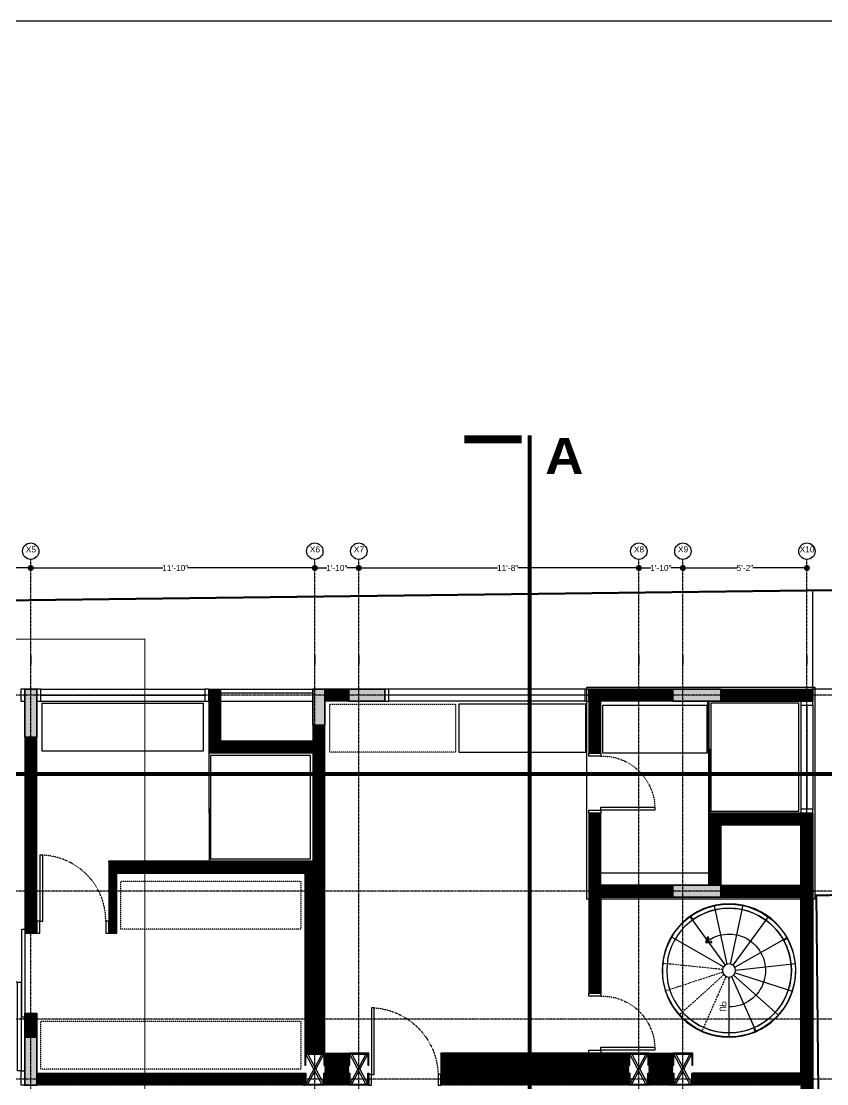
# Model space of a CAD drawing. Header units: inches. Extents: x -8790 to -5834, y -1746 to 1584.
# Drawn here: x -6757 to -6355, y 1053 to 1584 of the extents above; entities that cross this region are included whole.
import ezdxf

# ---------------------------------------------------------------- set-up
doc = ezdxf.new("R2010")
doc.units = ezdxf.units.IN
doc.header["$MEASUREMENT"] = 0
doc.header["$PDMODE"] = 34
for name, pattern in [('CENTERX2', [4, 2.5, -0.5, 0.5, -0.5]), ('DASHED2', [0.375, 0.25, -0.125]), ('Z-1000$0$ACAD_ISO04W100', [30, 24, -3, 0, -3]), ('Z-1002$0$CENTERX2', [4, 2.5, -0.5, 0.5, -0.5])]:
    doc.linetypes.add(name, pattern=pattern)
for name, color, linetype in [('A-TXT-MISC', 11, 'Continuous'), ('P-HATCH', 251, 'Continuous'), ('P-RCC5-SLAB', 12, 'Continuous'), ('P-XREF', 7, 'Continuous'), ('Z-1000$0$P-STAIRS', 13, 'Continuous'), ('Z-1000$0$Z-OPTIMISED BOUNDARY', 1, 'Z-1000$0$ACAD_ISO04W100'), ('Z-1002$0$A-MISC', 9, 'Continuous'), ('Z-1002$0$B-RCC-COLUMN', 12, 'Continuous'), ('Z-1002$0$Z-CLINE', 34, 'Z-1002$0$CENTERX2'), ('Z-1002$0$Z-CLINE-DIM', 47, 'Continuous'), ('Z-1002$0$Z-CLINE-DIM @ 48', 47, 'Continuous'), ('Z-1002$0$Z-CLINE-TXT', 3, 'Continuous')]:
    doc.layers.add(name, color=color, linetype=linetype)
doc.layers.add('Z-1002$0$B-MASONRYFILL', color=7, linetype='Continuous', true_color=0x969696)
doc.styles.add('ARIAL NARROW', font='ARIALN.TTF')
doc.styles.get("Standard").update_dxf_attribs({"font": 'GOTHIC.TTF'})
doc.styles.add('Z-1002$0$Annotative', font='arial.ttf')
doc.styles.add('Z-1002$0$Standard', font='arial.ttf')
doc.dimstyles.new('Z-1002$0$P-DW', dxfattribs={"dimtxt": 0.0625, "dimasz": 0.0625, "dimexe": 1, "dimexo": 1, "dimgap": 0, "dimtad": 0, "dimdec": 3, "dimzin": 0, "dimdsep": 46, "dimlunit": 4, "dimtxsty": 'Z-1002$0$Annotative', "dimblk": 'Z-1002$0$_Dot', "dimcen": 0, "dimdle": 2, "dimclrt": 256, "dimadec": 0, "dimazin": 0, "dimtfac": 0.75, "dimtdec": 3, "dimtmove": 0, "dimatfit": 3, "dimldrblk": 'Z-1002$0$_Dot', "dimfxl": 1, "dimtolj": 1, "dimtzin": 0, "dimarcsym": 0})
pattern_1 = [(45, (-7668.31616, 304.50527), (-0.26516504, 0.26516504), []), (45, (-7668.1394, 304.50527), (-0.26516504, 0.26516504), [])]
pattern_2 = [(45, (-2e-13, 408.086628), (0.0168379802, 0.0617392608), [0.079375, -0.015875, 0, -0.015875])]
pattern_3 = [(45, (22, 408.086628), (0.0168379802, 0.0617392608), [0.079375, -0.015875, 0, -0.015875])]
pattern_4 = [(45, (162, 408.086628), (0.0168379802, 0.0617392608), [0.079375, -0.015875, 0, -0.015875])]
pattern_5 = [(45, (184, 408.086628), (0.0168379802, 0.0617392608), [0.079375, -0.015875, 0, -0.015875])]

# ---------------------------------------------------------------- blocks, each defined once
blk = doc.blocks.new('Z-1002$0$_Dot')
at = {"color": 0, "linetype": 'ByBlock', "lineweight": -2}
blk.add_line((-0.5, 0), (-1, 0), dxfattribs=at)
at = {"color": 0, "linetype": 'ByBlock', "const_width": 0.5}
blk.add_lwpolyline([(-0.25, 0, 1), (0.25, 0, 1)], format="xyb", close=True, dxfattribs=at)
blk = doc.blocks.new('*D32')
at = {"layer": 'Defpoints', "color": 0, "transparency": 16777216}
for p in [(1297.43, 1169.91), (1319.43, 1169.91), (1319.43, 1165.61)]:
    blk.add_point(p, dxfattribs=at)
at = {"layer": 'Z-1002$0$Z-CLINE-DIM', "color": 0, "lineweight": -2, "transparency": 16777216}
for p, q in [((1300.43, 1165.61), (1303.42, 1165.61)), ((1316.43, 1165.61), (1313.44, 1165.61)), ((1297.43, 1121.91), (1297.43, 1117.61)), ((1319.43, 1121.91), (1319.43, 1117.61))]:
    blk.add_line(p, q, dxfattribs=at)
at = {"layer": 'Z-1002$0$Z-CLINE-DIM', "color": 0, "lineweight": -2, "transparency": 16777216, "xscale": 3, "yscale": 3, "zscale": 3, "rotation": 180}
blk.add_blockref('Z-1002$0$_Dot', (1297.43, 1165.61), dxfattribs=at)
at = {"layer": 'Z-1002$0$Z-CLINE-DIM', "color": 0, "lineweight": -2, "transparency": 16777216, "xscale": 3, "yscale": 3, "zscale": 3}
blk.add_blockref('Z-1002$0$_Dot', (1319.43, 1165.61), dxfattribs=at)
at = {"layer": 'Z-1002$0$Z-CLINE-DIM', "transparency": 16777216, "insert": (1308.43, 1165.61), "char_height": 3, "attachment_point": 5, "style": 'Z-1002$0$Annotative'}
blk.add_mtext('\\A1;1\'-10"', dxfattribs=at)
blk = doc.blocks.new('*D33')
at = {"layer": 'Defpoints', "color": 0, "transparency": 16777216}
for p in [(1155.43, 1169.91), (1297.43, 1169.91), (1297.43, 1165.61)]:
    blk.add_point(p, dxfattribs=at)
at = {"layer": 'Z-1002$0$Z-CLINE-DIM', "color": 0, "lineweight": -2, "transparency": 16777216}
for p, q in [((1158.43, 1165.61), (1221.48, 1165.61)), ((1294.43, 1165.61), (1233.83, 1165.61)), ((1155.43, 1121.91), (1155.43, 1117.61)), ((1297.43, 1121.91), (1297.43, 1117.61))]:
    blk.add_line(p, q, dxfattribs=at)
at = {"layer": 'Z-1002$0$Z-CLINE-DIM', "color": 0, "lineweight": -2, "transparency": 16777216, "xscale": 3, "yscale": 3, "zscale": 3, "rotation": 180}
blk.add_blockref('Z-1002$0$_Dot', (1155.43, 1165.61), dxfattribs=at)
at = {"layer": 'Z-1002$0$Z-CLINE-DIM', "color": 0, "lineweight": -2, "transparency": 16777216, "xscale": 3, "yscale": 3, "zscale": 3}
blk.add_blockref('Z-1002$0$_Dot', (1297.43, 1165.61), dxfattribs=at)
at = {"layer": 'Z-1002$0$Z-CLINE-DIM', "transparency": 16777216, "insert": (1227.65, 1165.61), "char_height": 3, "attachment_point": 5, "style": 'Z-1002$0$Annotative'}
blk.add_mtext('\\A1;11\'-10"', dxfattribs=at)
blk = doc.blocks.new('*D34')
at = {"layer": 'Defpoints', "color": 0, "transparency": 16777216}
for p in [(1101.43, 1169.91), (1155.43, 1169.91), (1155.43, 1165.61)]:
    blk.add_point(p, dxfattribs=at)
at = {"layer": 'Z-1002$0$Z-CLINE-DIM', "color": 0, "lineweight": -2, "transparency": 16777216}
for p, q in [((1104.43, 1165.61), (1124.38, 1165.61)), ((1152.43, 1165.61), (1132.47, 1165.61)), ((1101.43, 1121.91), (1101.43, 1117.61)), ((1155.43, 1121.91), (1155.43, 1117.61))]:
    blk.add_line(p, q, dxfattribs=at)
at = {"layer": 'Z-1002$0$Z-CLINE-DIM', "color": 0, "lineweight": -2, "transparency": 16777216, "xscale": 3, "yscale": 3, "zscale": 3, "rotation": 180}
blk.add_blockref('Z-1002$0$_Dot', (1101.43, 1165.61), dxfattribs=at)
at = {"layer": 'Z-1002$0$Z-CLINE-DIM', "color": 0, "lineweight": -2, "transparency": 16777216, "xscale": 3, "yscale": 3, "zscale": 3}
blk.add_blockref('Z-1002$0$_Dot', (1155.43, 1165.61), dxfattribs=at)
at = {"layer": 'Z-1002$0$Z-CLINE-DIM', "transparency": 16777216, "insert": (1128.43, 1165.61), "char_height": 3, "attachment_point": 5, "style": 'Z-1002$0$Annotative'}
blk.add_mtext('\\A1;4\'-6"', dxfattribs=at)
blk = doc.blocks.new('*D20')
at = {"layer": 'Defpoints', "color": 0, "transparency": 16777216}
for p in [(1459.43, 1169.91), (1481.43, 1169.91), (1481.43, 1165.61)]:
    blk.add_point(p, dxfattribs=at)
at = {"layer": 'Z-1002$0$Z-CLINE-DIM', "color": 0, "lineweight": -2, "transparency": 16777216}
for p, q in [((1462.43, 1165.61), (1465.42, 1165.61)), ((1478.43, 1165.61), (1475.44, 1165.61)), ((1459.43, 1121.91), (1459.43, 1117.61)), ((1481.43, 1121.91), (1481.43, 1117.61))]:
    blk.add_line(p, q, dxfattribs=at)
at = {"layer": 'Z-1002$0$Z-CLINE-DIM', "color": 0, "lineweight": -2, "transparency": 16777216, "xscale": 3, "yscale": 3, "zscale": 3, "rotation": 180}
blk.add_blockref('Z-1002$0$_Dot', (1459.43, 1165.61), dxfattribs=at)
at = {"layer": 'Z-1002$0$Z-CLINE-DIM', "color": 0, "lineweight": -2, "transparency": 16777216, "xscale": 3, "yscale": 3, "zscale": 3}
blk.add_blockref('Z-1002$0$_Dot', (1481.43, 1165.61), dxfattribs=at)
at = {"layer": 'Z-1002$0$Z-CLINE-DIM', "transparency": 16777216, "insert": (1470.43, 1165.61), "char_height": 3, "attachment_point": 5, "style": 'Z-1002$0$Annotative'}
blk.add_mtext('\\A1;1\'-10"', dxfattribs=at)
blk = doc.blocks.new('*D21')
at = {"layer": 'Defpoints', "color": 0, "transparency": 16777216}
for p in [(1481.43, 1169.91), (1543.43, 1169.91), (1543.43, 1165.61)]:
    blk.add_point(p, dxfattribs=at)
at = {"layer": 'Z-1002$0$Z-CLINE-DIM', "color": 0, "lineweight": -2, "transparency": 16777216}
for p, q in [((1484.43, 1165.61), (1508.44, 1165.61)), ((1540.43, 1165.61), (1516.41, 1165.61)), ((1481.43, 1121.91), (1481.43, 1117.61)), ((1543.43, 1121.91), (1543.43, 1117.61))]:
    blk.add_line(p, q, dxfattribs=at)
at = {"layer": 'Z-1002$0$Z-CLINE-DIM', "color": 0, "lineweight": -2, "transparency": 16777216, "xscale": 3, "yscale": 3, "zscale": 3, "rotation": 180}
blk.add_blockref('Z-1002$0$_Dot', (1481.43, 1165.61), dxfattribs=at)
at = {"layer": 'Z-1002$0$Z-CLINE-DIM', "color": 0, "lineweight": -2, "transparency": 16777216, "xscale": 3, "yscale": 3, "zscale": 3}
blk.add_blockref('Z-1002$0$_Dot', (1543.43, 1165.61), dxfattribs=at)
at = {"layer": 'Z-1002$0$Z-CLINE-DIM', "transparency": 16777216, "insert": (1512.43, 1165.61), "char_height": 3, "attachment_point": 5, "style": 'Z-1002$0$Annotative'}
blk.add_mtext('\\A1;5\'-2"', dxfattribs=at)
blk = doc.blocks.new('*D27')
at = {"layer": 'Defpoints', "color": 0, "transparency": 16777216}
for p in [(1319.43, 1169.91), (1459.43, 1169.91), (1459.43, 1165.61)]:
    blk.add_point(p, dxfattribs=at)
at = {"layer": 'Z-1002$0$Z-CLINE-DIM', "color": 0, "lineweight": -2, "transparency": 16777216}
for p, q in [((1322.43, 1165.61), (1388.82, 1165.61)), ((1456.43, 1165.61), (1398.85, 1165.61)), ((1319.43, 1121.91), (1319.43, 1117.61)), ((1459.43, 1121.91), (1459.43, 1117.61))]:
    blk.add_line(p, q, dxfattribs=at)
at = {"layer": 'Z-1002$0$Z-CLINE-DIM', "color": 0, "lineweight": -2, "transparency": 16777216, "xscale": 3, "yscale": 3, "zscale": 3, "rotation": 180}
blk.add_blockref('Z-1002$0$_Dot', (1319.43, 1165.61), dxfattribs=at)
at = {"layer": 'Z-1002$0$Z-CLINE-DIM', "color": 0, "lineweight": -2, "transparency": 16777216, "xscale": 3, "yscale": 3, "zscale": 3}
blk.add_blockref('Z-1002$0$_Dot', (1459.43, 1165.61), dxfattribs=at)
at = {"layer": 'Z-1002$0$Z-CLINE-DIM', "transparency": 16777216, "insert": (1393.84, 1165.61), "char_height": 3, "attachment_point": 5, "style": 'Z-1002$0$Annotative'}
blk.add_mtext('\\A1;11\'-8"', dxfattribs=at)
blk = doc.blocks.new('Z-1002$0$columns')
at = {"layer": 'Z-1002$0$A-MISC', "true_color": 0x794715}
h = blk.add_hatch(dxfattribs=at)
h.set_pattern_fill('ANSI36', color=36, scale=0.01)
h.set_pattern_definition(pattern_2)
h.paths.add_polyline_path([(645.59, 793.07), (645.59, 799.07), (635.59, 799.07), (635.59, 793.07), (636.09, 793.07), (636.09, 798.57), (645.09, 798.57), (645.09, 793.07)])
h = blk.add_hatch(dxfattribs=at)
h.set_pattern_fill('ANSI36', color=36, scale=0.01)
h.set_pattern_definition(pattern_3)
h.paths.add_polyline_path([(667.59, 793.07), (667.59, 799.07), (657.59, 799.07), (657.59, 793.07), (658.09, 793.07), (658.09, 798.57), (667.09, 798.57), (667.09, 793.07)])
h = blk.add_hatch(dxfattribs=at)
h.set_pattern_fill('ANSI36', color=36, scale=0.01)
h.set_pattern_definition(pattern_4)
h.paths.add_polyline_path([(807.59, 793.07), (807.59, 799.07), (797.59, 799.07), (797.59, 793.07), (798.09, 793.07), (798.09, 798.57), (807.09, 798.57), (807.09, 793.07)])
h = blk.add_hatch(dxfattribs=at)
h.set_pattern_fill('ANSI36', color=36, scale=0.01)
h.set_pattern_definition(pattern_5)
h.paths.add_polyline_path([(829.59, 793.07), (829.59, 799.07), (819.59, 799.07), (819.59, 793.07), (820.09, 793.07), (820.09, 798.57), (829.09, 798.57), (829.09, 793.07)])
h = blk.add_hatch(dxfattribs=at)
h.set_pattern_fill('ANSI36', color=36, scale=0.01)
h.set_pattern_definition(pattern_2)
h.paths.add_polyline_path([(645.59, 789.07), (645.59, 783.07), (635.59, 783.07), (635.59, 789.07), (636.09, 789.07), (636.09, 783.57), (645.09, 783.57), (645.09, 789.07)])
h = blk.add_hatch(dxfattribs=at)
h.set_pattern_fill('ANSI36', color=36, scale=0.01)
h.set_pattern_definition(pattern_3)
h.paths.add_polyline_path([(667.59, 789.07), (667.59, 783.07), (657.59, 783.07), (657.59, 789.07), (658.09, 789.07), (658.09, 783.57), (667.09, 783.57), (667.09, 789.07)])
h = blk.add_hatch(dxfattribs=at)
h.set_pattern_fill('ANSI36', color=36, scale=0.01)
h.set_pattern_definition(pattern_4)
h.paths.add_polyline_path([(807.59, 789.07), (807.59, 783.07), (797.59, 783.07), (797.59, 789.07), (798.09, 789.07), (798.09, 783.57), (807.09, 783.57), (807.09, 789.07)])
h = blk.add_hatch(dxfattribs=at)
h.set_pattern_fill('ANSI36', color=36, scale=0.01)
h.set_pattern_definition(pattern_5)
h.paths.add_polyline_path([(829.59, 789.07), (829.59, 783.07), (819.59, 783.07), (819.59, 789.07), (820.09, 789.07), (820.09, 783.57), (829.09, 783.57), (829.09, 789.07)])
at = {"layer": 'Z-1002$0$B-MASONRYFILL', "ltscale": 2}
h = blk.add_hatch(color=8, dxfattribs=at)
h.dxf.hatch_style = 1
h.paths.add_polyline_path([(495.59, 957.07), (501.59, 957.07), (501.59, 981.07), (495.59, 981.07)])
h = blk.add_hatch(color=8, dxfattribs=at)
h.dxf.hatch_style = 1
h.paths.add_polyline_path([(639.59, 963.07), (645.59, 963.07), (645.59, 981.07), (639.59, 981.07)])
h = blk.add_hatch(color=8, dxfattribs=at)
h.dxf.hatch_style = 1
h.paths.add_polyline_path([(657.59, 981.07), (657.59, 975.07), (675.59, 975.07), (675.59, 981.07)])
h = blk.add_hatch(color=8, dxfattribs=at)
h.dxf.hatch_style = 1
h.paths.add_polyline_path([(819.59, 981.07), (819.59, 975.07), (843.59, 975.07), (843.59, 981.07)])
h = blk.add_hatch(color=8, dxfattribs=at)
h.dxf.hatch_style = 1
h.paths.add_polyline_path([(819.59, 883.07), (819.59, 877.07), (843.59, 877.07), (843.59, 883.07)])
h = blk.add_hatch(color=8, dxfattribs=at)
h.dxf.hatch_style = 1
h.paths.add_polyline_path([(495.59, 783.07), (501.59, 783.07), (501.59, 807.07), (495.59, 807.07)])
at = {"layer": 'Z-1002$0$A-MISC', "color": 36, "true_color": 0x794715}
for points in [[(645.59, 793.07), (645.59, 799.07), (635.59, 799.07), (635.59, 793.07), (636.09, 793.07), (636.09, 798.57), (645.09, 798.57), (645.09, 793.07)], [(636.09, 798.57), (637.09, 798.57), (645.09, 783.57), (644.09, 783.57)], [(667.59, 793.07), (667.59, 799.07), (657.59, 799.07), (657.59, 793.07), (658.09, 793.07), (658.09, 798.57), (667.09, 798.57), (667.09, 793.07)], [(658.09, 798.57), (659.09, 798.57), (667.09, 783.57), (666.09, 783.57)], [(807.59, 793.07), (807.59, 799.07), (797.59, 799.07), (797.59, 793.07), (798.09, 793.07), (798.09, 798.57), (807.09, 798.57), (807.09, 793.07)], [(798.09, 798.57), (799.09, 798.57), (807.09, 783.57), (806.09, 783.57)], [(829.59, 793.07), (829.59, 799.07), (819.59, 799.07), (819.59, 793.07), (820.09, 793.07), (820.09, 798.57), (829.09, 798.57), (829.09, 793.07)], [(820.09, 798.57), (821.09, 798.57), (829.09, 783.57), (828.09, 783.57)], [(645.59, 789.07), (645.59, 783.07), (635.59, 783.07), (635.59, 789.07), (636.09, 789.07), (636.09, 783.57), (645.09, 783.57), (645.09, 789.07)], [(667.59, 789.07), (667.59, 783.07), (657.59, 783.07), (657.59, 789.07), (658.09, 789.07), (658.09, 783.57), (667.09, 783.57), (667.09, 789.07)], [(807.59, 789.07), (807.59, 783.07), (797.59, 783.07), (797.59, 789.07), (798.09, 789.07), (798.09, 783.57), (807.09, 783.57), (807.09, 789.07)], [(829.59, 789.07), (829.59, 783.07), (819.59, 783.07), (819.59, 789.07), (820.09, 789.07), (820.09, 783.57), (829.09, 783.57), (829.09, 789.07)]]:
    blk.add_lwpolyline(points, close=True, dxfattribs=at)
for points in [[(641.09, 791.07), (645.09, 798.57), (644.09, 798.57), (640.59, 792.01)], [(663.09, 791.07), (667.09, 798.57), (666.09, 798.57), (662.59, 792.01)], [(803.09, 791.07), (807.09, 798.57), (806.09, 798.57), (802.59, 792.01)], [(825.09, 791.07), (829.09, 798.57), (828.09, 798.57), (824.59, 792.01)], [(640.09, 791.07), (636.09, 783.57), (637.09, 783.57), (640.59, 790.13)], [(662.09, 791.07), (658.09, 783.57), (659.09, 783.57), (662.59, 790.13)], [(802.09, 791.07), (798.09, 783.57), (799.09, 783.57), (802.59, 790.13)], [(824.09, 791.07), (820.09, 783.57), (821.09, 783.57), (824.59, 790.13)]]:
    blk.add_lwpolyline(points, dxfattribs=at)
at = {"layer": 'Z-1002$0$B-RCC-COLUMN', "lineweight": 35, "ltscale": 2}
for points in [[(501.59, 981.07), (495.59, 981.07), (495.59, 957.07), (501.59, 957.07)], [(645.59, 981.07), (639.59, 981.07), (639.59, 963.07), (645.59, 963.07)], [(675.59, 975.07), (675.59, 981.07), (657.59, 981.07), (657.59, 975.07)], [(843.59, 975.07), (843.59, 981.07), (819.59, 981.07), (819.59, 975.07)], [(843.59, 877.07), (843.59, 883.07), (819.59, 883.07), (819.59, 877.07)], [(501.59, 807.07), (495.59, 807.07), (495.59, 783.07), (501.59, 783.07)]]:
    blk.add_lwpolyline(points, close=True, dxfattribs=at)
blk = doc.blocks.new('A$C1062107F')
at = {"linetype": 'DASHED2', "ltscale": 3, "extrusion": (-8.84598e-21, 1.12837e-07, 1)}
for p, q in [((0.15, 2.71, 0), (2.9, 27.26, 0)), ((-0.96, 2.54, 0), (-8.5, 26.26, 0)), ((-1.91, 1.93, 0), (-18.45, 20.52, 0)), ((-2.53, 1, 0), (-25.21, 11.24, 0))]:
    blk.add_line(p, q, dxfattribs=at)
at = {"extrusion": (-8.84598e-21, 1.12837e-07, 1)}
for p, q in [((1.24, 2.42, 0), (13.84, 23.88, 0)), ((2.11, 1.71, 0), (22.21, 16.07, 0)), ((2.62, 0.71, 0), (26.83, 5.64, 0)), ((0.21, 3.4, 0), (0.2, 3.17, 0)), ((1.57, 3.02, 0), (1.47, 2.82, 0)), ((2.66, 2.12, 0), (2.49, 1.98, 0)), ((-2.72, -0.11, 0), (-27.6, 0)), ((-2.44, -1.19, 0), (-25.21, -11.24, 0)), ((-2.03, -1.83, 0), (-18.6, -20.14, 0)), ((-0.78, -2.6, 0), (-8.49, -26.26, 0)), ((0.32, -2.7, 0), (2.95, -27.44, 0)), ((1.37, -2.35, 0), (13.87, -23.86, 0)), ((2.28, -1.47, 0), (22.31, -16.3, 0)), ((2.84, -1.87, 0), (2.66, -1.75, 0)), ((2.69, -0.42, 0), (26.98, -5.8, 0))]:
    blk.add_line(p, q, dxfattribs=at)
at = {"extrusion": (4.7526e-08, 1.0234e-07, 1)}
for p, q in [((-14.14, -5.2, 0), (-14.67, -7.68, 0)), ((-14.01, -7.51, 0), (-14.67, -7.68, 0)), ((-14.14, -5.2, 0), (-11.9, -6.39, 0)), ((-12.46, -6.79, 0), (-14.14, -5.2, 0)), ((-14.01, -7.51, 0), (-14.14, -5.2, 0)), ((-12.46, -6.79, 0), (-11.9, -6.39, 0))]:
    blk.add_line(p, q, dxfattribs=at)
at = {"extrusion": (-8.84598e-21, 1.12837e-07, 1)}
for points in [[(21.05, 15.24), (20.83, 15.54), (21.99, 16.37), (22.21, 16.08)], [(-23.73, -10.59), (-23.59, -10.92), (-24.89, -11.5), (-25.04, -11.16)], [(13.06, -22.47), (13.38, -22.28), (14.1, -23.51), (13.78, -23.7)]]:
    blk.add_lwpolyline(points, dxfattribs=at)
for radius in [27.6, 25.76, 2.72]:
    blk.add_circle((0, 0), radius, dxfattribs=at)
for centre, radius, start, end in [((0, 0), 27.42, 69.5034, 180.0017), ((0, 0), 27.6, 59.9, 107.6728), ((0, 0), 25.76, 59.9, 107.6365), ((0, 0), 25.76, 204.0225, 59.9), ((0, 0), 27.42, 35.8934, 69.5032), ((0, 0), 27.42, 180.0016, 35.8877), ((-0.01, 0.01), 15.06, 200.2232, 60.1294)]:
    blk.add_arc(centre, radius, start, end, dxfattribs=at)
at = {"extrusion": (-9.51972e-08, 6.05782e-08, 1), "insert": (5.28, 14.09, 0), "char_height": 2.765, "width": 39.1736, "attachment_point": 5, "text_direction": (-0.502952, -0.864314, 0), "style": 'ARIAL NARROW'}
blk.add_mtext('UP', dxfattribs=at)
blk = doc.blocks.new("DOOR 2'6")
for points in [[(-1867.09, 808.67), (-1865.59, 808.67), (-1865.59, 814.67), (-1867.09, 814.67)], [(-1838.59, 808.67), (-1837.09, 808.67), (-1837.09, 814.67), (-1838.59, 814.67)], [(-1838.59, 781.67), (-1838.59, 808.67), (-1840.09, 808.67), (-1840.09, 781.67)]]:
    blk.add_lwpolyline(points, close=True)
at = {"linetype": 'DASHED2', "ltscale": 0.2}
blk.add_arc((-1839.23, 808.03), 26.37, 178.6076, 268.1193, dxfattribs=at)
blk = doc.blocks.new("DOOR 3'0")
for points in [[(-1894.42, 1013.67), (-1894.42, 980.67), (-1892.92, 980.67), (-1892.92, 1013.67)], [(-1894.42, 980.67), (-1895.92, 980.67), (-1895.92, 974.67), (-1894.42, 974.67)], [(-1859.92, 980.67), (-1861.42, 980.67), (-1861.42, 974.67), (-1859.92, 974.67)]]:
    blk.add_lwpolyline(points, close=True)
at = {"linetype": 'DASHED2', "ltscale": 0.2}
blk.add_arc((-1894.3, 980.82), 32.88, 359.7372, 87.5983, dxfattribs=at)
blk = doc.blocks.new("DOOR 3'4")
for points in [[(-1903.42, 941.67), (-1903.42, 904.67), (-1904.92, 904.67), (-1904.92, 941.67)], [(-1941.92, 904.67), (-1940.42, 904.67), (-1940.42, 898.67), (-1941.92, 898.67)], [(-1903.42, 904.67), (-1901.92, 904.67), (-1901.92, 898.67), (-1903.42, 898.67)]]:
    blk.add_lwpolyline(points, close=True)
at = {"linetype": 'DASHED2', "ltscale": 0.2}
blk.add_arc((-1902.3, 903.62), 38.13, 93.9382, 178.4323, dxfattribs=at)
blk = doc.blocks.new('A$C6D9B0E44')
at = {"layer": 'P-RCC5-SLAB', "linetype": 'CENTERX2', "const_width": 4}
blk.add_lwpolyline([(504.24, 946.93), (475.58, 946.93)], dxfattribs=at)
at = {"layer": 'P-RCC5-SLAB', "linetype": 'CENTERX2', "ltscale": 0.1, "const_width": 2}
for points in [[(508.24, -143.41), (508.24, 948.93)], [(1031.3, 779.64), (-36.91, 779.64)]]:
    blk.add_lwpolyline(points, dxfattribs=at)
at = {"layer": 'A-TXT-MISC', "color": 2, "insert": (535.07, 947.57), "char_height": 18, "attachment_point": 3}
blk.add_mtext_dynamic_manual_height_columns('{\\fCentury Gothic|b1|i0|c0|p34;\\W1.1;A}', width=254.767, gutter_width=1, heights=[0], dxfattribs=at)
blk = doc.blocks.new('Z-1002')
at = {"layer": 'Z-1000$0$P-STAIRS'}
blk.add_lwpolyline([(656.8354, 124.1004), (2074.5724, 124.1004), (2074.5724, 1438.8744), (656.8354, 1438.8744)], close=True, dxfattribs=at)
at = {"layer": 'Z-1000$0$Z-OPTIMISED BOUNDARY', "color": 1, "lineweight": -3, "ltscale": 0.01, "true_color": 0xef0b0b, "const_width": 1}
blk.add_lwpolyline([(914.0933, 1146.5441), (914.0442, 785.707), (910.6848, 753.692), (913.1149, 638.6078), (896.6354, 283.0445), (1555.4133, 283.0445), (1548.1516, 1002.0352), (1790.0938, 1003.8904), (1792.0255, 1157.4542), (914.0933, 1146.5441)], dxfattribs=at)
at = {"layer": 'Z-1002$0$Z-CLINE', "ltscale": 0.1}
for p, q in [((1155.4269, 216.3864), (1155.4269, 1169.9077)), ((1297.4269, 216.3864), (1297.4269, 1169.9077)), ((1319.4269, 216.3864), (1319.4269, 1169.9077)), ((1459.4269, 216.3864), (1459.4269, 1169.9077)), ((1481.4269, 216.3864), (1481.4269, 1169.9077)), ((1543.4269, 216.3864), (1543.4269, 1169.9077)), ((1853.1804, 1102.0826), (940.9989, 1102.0826)), ((1790.0974, 1004.0826), (940.9989, 1004.0826)), ((1853.1804, 940.0826), (940.9989, 940.0826)), ((1853.1804, 910.0826), (940.9989, 910.0826))]:
    blk.add_line(p, q, dxfattribs=at)
at = {"layer": 'Z-1002$0$Z-CLINE-TXT'}
for centre in [(1155.4269, 1174.0058), (1297.4269, 1174.0058), (1319.4269, 1174.0058), (1459.4269, 1174.0058), (1481.4269, 1174.0058), (1543.4269, 1174.0058)]:
    blk.add_circle(centre, 4.0981, dxfattribs=at)
blk.add_blockref('Z-1002$0$columns', (656.8354, 124.0138))
at = {"layer": 'Z-1002$0$Z-CLINE-TXT', "char_height": 4, "attachment_point": 1, "style": 'Z-1002$0$Standard'}
for s, insert in [('{\\H0.75x;X5} ', (1152.9366, 1176.3971)), ('{\\H0.75x;X6} ', (1294.9366, 1176.3971)), ('{\\H0.75x;X7} ', (1316.9366, 1176.3971)), ('{\\H0.75x;X8} ', (1456.9366, 1176.3971)), ('{\\H0.75x;X9} ', (1478.9366, 1176.3971)), ('{\\H0.75x;X10} ', (1539.7873, 1176.3971))]:
    blk.add_mtext_dynamic_manual_height_columns(s, width=7.054489, gutter_width=1, heights=[0], dxfattribs=dict(at, insert=insert))
at = {"layer": 'Z-1002$0$Z-CLINE-DIM @ 48'}
for base, p1, p2, picture, middle in [((1155.4269, 1165.6094), (1101.4269, 1169.9077), (1155.4269, 1169.9077), '*D34', (1128.4269, 1165.6094)), ((1297.4269, 1165.6094), (1155.4269, 1169.9077), (1297.4269, 1169.9077), '*D33', (1227.6536, 1165.6094)), ((1319.4269, 1165.6094), (1297.4269, 1169.9077), (1319.4269, 1169.9077), '*D32', (1308.4269, 1165.6094)), ((1459.4269, 1165.6094), (1319.4269, 1169.9077), (1459.4269, 1169.9077), '*D27', (1393.8354, 1165.6094)), ((1481.4269, 1165.6094), (1459.4269, 1169.9077), (1481.4269, 1169.9077), '*D20', (1470.4269, 1165.6094)), ((1543.4269, 1165.6094), (1481.4269, 1169.9077), (1543.4269, 1169.9077), '*D21', (1512.4269, 1165.6094))]:
    dim = blk.add_linear_dim(base=base, p1=p1, p2=p2, dimstyle='Z-1002$0$P-DW', override={"dimscale": 48, "dimtix": 0, "dimtofl": 0, "dimtmove": 0, "dimatfit": 3}, dxfattribs=at)
    dim.commit()
    dim.dimension.update_dxf_attribs({"geometry": picture, "text_midpoint": middle, "dimtype": 128})

msp = doc.modelspace()

# ---------------------------------------------------------------- hatches: boundary and pattern name
at = {"layer": 'P-HATCH', "lineweight": -3, "true_color": 0xb3b3b3, "transparency": 33554687}
h = msp.add_hatch(dxfattribs=at)
h.set_pattern_fill('ANSI32', color=253)
h.set_pattern_definition(pattern_1)
h.paths.add_polyline_path([(-6657.69, 1224.64), (-6657.69, 1250.64), (-6663.69, 1250.64), (-6663.69, 1224.63)])
h = msp.add_hatch(dxfattribs=at)
h.set_pattern_fill('ANSI32', color=253)
h.set_pattern_definition(pattern_1)
h.paths.add_polyline_path([(-6593.69, 1250.64), (-6605.69, 1250.64), (-6605.69, 1244.64), (-6593.69, 1244.64)])
h = msp.add_hatch(dxfattribs=at)
h.set_pattern_fill('ANSI32', color=253)
h.set_pattern_definition(pattern_1)
h.paths.add_polyline_path([(-6453.69, 1052.64), (-6453.69, 1068.64), (-6547.69, 1068.64), (-6547.69, 1052.64)])
h.paths.add_polyline_path([(-6431.69, 1052.64), (-6431.69, 1068.64), (-6443.69, 1068.64), (-6443.69, 1052.64)])
h.paths.add_polyline_path([(-6361.69, 1188.64), (-6413.69, 1188.64), (-6413.69, 1152.64), (-6407.69, 1152.64), (-6407.69, 1182.64), (-6367.69, 1182.64), (-6367.69, 1152.64), (-6403.69, 1152.64), (-6407.69, 1152.64), (-6407.69, 1146.64), (-6367.69, 1146.64), (-6367.69, 1058.64), (-6421.69, 1058.64), (-6421.69, 1052.64), (-6367.69, 1052.64), (-6367.69, 1052.64), (-6367.69, 660.64), (-6421.69, 660.64), (-6421.69, 644.64), (-6429.69, 644.64), (-6429.69, 560.64), (-6424.19, 524.64), (-6421.69, 524.64), (-6421.69, 644.64), (-6367.69, 644.64), (-6367.69, 428.64), (-6361.69, 428.64)])
h.paths.add_polyline_path([(-6407.69, 1244.64), (-6361.69, 1244.64), (-6361.69, 1250.64), (-6407.69, 1250.64)])
h = msp.add_hatch(dxfattribs=at)
h.set_pattern_fill('ANSI32', color=253)
h.set_pattern_definition(pattern_1)
h.paths.add_polyline_path([(-6431.69, 1250.64), (-6473.69, 1250.64), (-6473.69, 1218.64), (-6467.69, 1218.64), (-6467.69, 1244.64), (-6431.69, 1244.64)])
h = msp.add_hatch(dxfattribs=at)
h.set_pattern_fill('ANSI32', color=253)
h.set_pattern_definition(pattern_1)
h.paths.add_polyline_path([(-6615.69, 1068.64), (-6605.69, 1068.64), (-6605.69, 1232.64), (-6611.69, 1232.64), (-6611.69, 1224.64), (-6663.69, 1224.64), (-6663.69, 1218.64), (-6611.69, 1218.64), (-6611.69, 1164.64), (-6713.69, 1164.64), (-6713.69, 1128.64), (-6709.69, 1128.64), (-6709.69, 1158.64), (-6615.69, 1158.64)])
h.paths.add_polyline_path([(-6605.69, 1052.64), (-6593.69, 1052.64), (-6593.69, 1068.64), (-6605.69, 1068.64)])
h.paths.add_polyline_path([(-6749.69, 1052.64), (-6615.69, 1052.64), (-6615.69, 1058.64), (-6749.69, 1058.64)])
h = msp.add_hatch(dxfattribs=at)
h.set_pattern_fill('ANSI32', color=253)
h.set_pattern_definition(pattern_1)
h.paths.add_polyline_path([(-6749.69, 1226.64), (-6755.69, 1226.64), (-6755.69, 1128.64), (-6749.69, 1128.64)])
h = msp.add_hatch(dxfattribs=at)
h.set_pattern_fill('ANSI32', color=253)
h.set_pattern_definition(pattern_1)
h.paths.add_polyline_path([(-6431.69, 1152.64), (-6467.69, 1152.64), (-6467.69, 1188.64), (-6473.69, 1188.64), (-6473.69, 1098.64), (-6467.69, 1098.64), (-6467.69, 1146.64), (-6431.69, 1146.64)])
h = msp.add_hatch(dxfattribs=at)
h.set_pattern_fill('ANSI32', color=253)
h.set_pattern_definition(pattern_1)
h.paths.add_polyline_path([(-6749.69, 1088.64), (-6755.69, 1088.64), (-6755.69, 1076.64), (-6749.69, 1076.64)])

# ---------------------------------------------------------------- linework, layer by layer
at = {"layer": 'P-HATCH'}
for p, q in [((-6159.92, 1302.38), (-6361.69, 1299.88)), ((-6361.69, 1250.64), (-6361.69, 1299.88)), ((-6749.69, 1250.64), (-6749.69, 1244.64)), ((-6663.69, 1250.64), (-6663.69, 1218.64)), ((-6663.69, 1250.64), (-6657.69, 1250.64)), ((-6657.69, 1224.64), (-6657.69, 1250.64)), ((-6593.69, 1250.64), (-6605.69, 1250.64)), ((-6475.63, 1250.64), (-6573.69, 1250.64)), ((-6431.69, 1250.64), (-6473.69, 1250.64)), ((-6473.69, 1250.64), (-6473.69, 1218.64)), ((-6407.69, 1250.64), (-6361.69, 1250.64)), ((-6361.69, 1250.64), (-6361.69, 1244.64)), ((-6593.69, 1244.64), (-6605.69, 1244.64)), ((-6475.63, 1247.64), (-6573.69, 1247.64)), ((-6475.63, 1244.64), (-6573.69, 1244.64)), ((-6467.69, 1218.64), (-6467.69, 1244.64)), ((-6431.69, 1244.64), (-6467.69, 1244.64)), ((-6407.69, 1244.64), (-6361.69, 1244.64)), ((-6367.69, 1242.64), (-6367.69, 1190.63)), ((-6364.69, 1242.64), (-6364.69, 1190.63)), ((-6361.69, 1242.64), (-6361.69, 1190.63)), ((-6611.69, 1232.64), (-6611.69, 1224.64)), ((-6605.69, 1068.64), (-6605.69, 1232.64)), ((-6755.69, 1226.64), (-6755.69, 1128.64)), ((-6749.69, 1128.64), (-6749.69, 1226.64)), ((-6611.69, 1224.64), (-6657.69, 1224.64)), ((-6611.69, 1218.64), (-6663.69, 1218.64)), ((-6611.69, 1218.64), (-6611.69, 1164.64)), ((-6467.69, 1218.64), (-6473.69, 1218.64)), ((-6467.69, 1188.64), (-6473.69, 1188.64)), ((-6473.69, 1188.64), (-6473.69, 1098.64)), ((-6467.69, 1152.64), (-6467.69, 1188.64)), ((-6361.69, 1188.64), (-6413.69, 1188.64)), ((-6413.69, 1152.64), (-6413.69, 1188.64)), ((-6361.69, 1188.64), (-6361.69, 428.64)), ((-6367.69, 1182.64), (-6407.69, 1182.64)), ((-6407.69, 1182.64), (-6407.69, 1152.64)), ((-6367.69, 1152.64), (-6367.69, 1182.64)), ((-6611.69, 1164.64), (-6713.69, 1164.64)), ((-6713.69, 1164.64), (-6713.69, 1128.64)), ((-6709.69, 1128.64), (-6709.69, 1158.64)), ((-6709.69, 1158.64), (-6615.69, 1158.64)), ((-6615.69, 1158.64), (-6615.69, 1068.64)), ((-6413.69, 1158.64), (-6467.69, 1158.64)), ((-6431.69, 1152.64), (-6467.69, 1152.64)), ((-6407.69, 1152.64), (-6367.69, 1152.64)), ((-6403.69, 1148.64), (-6403.69, 1148.64)), ((-6467.69, 1146.64), (-6431.69, 1146.64)), ((-6467.69, 1146.64), (-6467.69, 1098.64)), ((-6407.69, 1146.64), (-6367.69, 1146.64)), ((-6367.69, 1058.64), (-6367.69, 1146.64)), ((-6755.69, 1128.64), (-6749.69, 1128.64)), ((-6713.69, 1128.64), (-6709.69, 1128.64)), ((-6467.69, 1098.64), (-6473.69, 1098.64)), ((-6755.69, 1076.64), (-6755.69, 1088.64)), ((-6755.69, 1088.64), (-6749.69, 1088.64)), ((-6749.69, 1088.64), (-6749.69, 1076.64)), ((-6605.69, 1068.64), (-6593.69, 1068.64)), ((-6547.69, 1068.64), (-6547.69, 1052.64)), ((-6453.69, 1068.64), (-6547.69, 1068.64)), ((-6443.69, 1068.64), (-6431.69, 1068.64)), ((-6749.69, 1058.64), (-6615.69, 1058.64)), ((-6367.69, 1058.64), (-6421.69, 1058.64))]:
    msp.add_line(p, q, dxfattribs=at)
at = {"layer": 'P-HATCH', "ltscale": 10}
for p, q in [((-6747.69, 1250.65), (-6665.69, 1250.64)), ((-6747.69, 1247.65), (-6665.69, 1247.64)), ((-6747.69, 1244.65), (-6665.69, 1244.64))]:
    msp.add_line(p, q, dxfattribs=at)
at = {"layer": 'P-HATCH', "ltscale": 0.01}
for p, q in [((-6315.92, 1250.64), (-6361.69, 1250.64)), ((-6657.69, 1244.64), (-6611.69, 1244.64))]:
    msp.add_line(p, q, dxfattribs=at)
at = {"layer": 'P-HATCH', "color": 32, "true_color": 0xe46225, "const_width": 0.5}
msp.add_lwpolyline([(-6950.69, 482.64), (-6695.69, 482.64), (-6695.69, 1275.64), (-6950.69, 1275.64)], close=True, dxfattribs=at)
at = {"layer": 'P-HATCH'}
for points in [[(-6757.69, 1250.64), (-6757.69, 1244.64), (-6755.69, 1244.64), (-6755.69, 1250.64)], [(-6749.69, 1250.65), (-6749.69, 1244.65), (-6747.69, 1244.65), (-6747.69, 1250.65)], [(-6665.69, 1250.64), (-6665.69, 1244.64), (-6663.69, 1244.64), (-6663.69, 1250.64)], [(-6575.69, 1250.64), (-6575.69, 1244.64), (-6573.69, 1244.64), (-6573.69, 1250.64)], [(-6475.69, 1250.64), (-6475.69, 1244.64), (-6473.69, 1244.64), (-6473.69, 1250.64)], [(-6474.69, 1251.64), (-6360.69, 1251.64), (-6360.69, 1145.64), (-6474.69, 1145.64)], [(-6538.69, 1219.14), (-6475.19, 1219.14), (-6475.19, 1243.14), (-6538.69, 1243.14)], [(-6367.69, 1244.64), (-6367.69, 1242.64), (-6361.69, 1242.64), (-6361.69, 1244.64)], [(-6663.69, 1218.64), (-6663.69, 1188.64), (-6663.44, 1188.64), (-6663.44, 1218.64)], [(-6663.44, 1190.64), (-6663.44, 1164.64), (-6663.19, 1164.64), (-6663.19, 1190.64)], [(-6367.69, 1190.63), (-6367.69, 1188.64), (-6361.69, 1188.64), (-6361.69, 1190.63)], [(-6755.69, 1130.64), (-6755.69, 1086.64), (-6757.19, 1086.64), (-6757.19, 1130.64)]]:
    msp.add_lwpolyline(points, close=True, dxfattribs=at)
at = {"layer": 'P-HATCH', "ltscale": 10}
for points in [[(-6657.69, 1250.64), (-6611.69, 1250.64), (-6611.69, 1248.64), (-6657.69, 1248.64)], [(-6414.19, 1218.64), (-6414.19, 1244.64), (-6413.69, 1244.64), (-6413.69, 1218.64)], [(-6413.69, 1188.64), (-6413.69, 1220.64), (-6413.19, 1220.64), (-6413.19, 1188.64)]]:
    msp.add_lwpolyline(points, close=True, dxfattribs=at)
at = {"layer": 'P-HATCH', "lineweight": -3}
for points in [[(-6746.94, 1243.64), (-6666.44, 1243.64), (-6666.44, 1219.64), (-6746.94, 1219.64)], [(-6466.69, 1242.64), (-6414.69, 1242.64), (-6414.69, 1218.64), (-6466.69, 1218.64)]]:
    msp.add_lwpolyline(points, close=True, dxfattribs=at)
at = {"layer": 'P-HATCH', "linetype": 'DASHED2', "lineweight": -3, "ltscale": 0.1}
for points in [[(-6603.19, 1243.14), (-6540.42, 1243.14), (-6540.42, 1219.14), (-6603.19, 1219.14)], [(-6707.69, 1154.66), (-6617.69, 1154.66), (-6617.69, 1130.66), (-6707.69, 1130.66)], [(-6747.69, 1084.65), (-6617.69, 1084.65), (-6617.69, 1060.65), (-6747.69, 1060.65)]]:
    msp.add_lwpolyline(points, close=True, dxfattribs=at)
at = {"layer": 'P-HATCH', "color": 253, "true_color": 0xa3a3a3}
for points in [[(-6412.69, 1189.64), (-6368.69, 1189.64), (-6368.69, 1243.64), (-6412.69, 1243.64)], [(-6662.69, 1217.64), (-6612.93, 1217.64), (-6612.93, 1165.64), (-6662.69, 1165.64)]]:
    msp.add_lwpolyline(points, close=True, dxfattribs=at)

# ---------------------------------------------------------------- block references
at = {"layer": 'P-HATCH', "xscale": -1, "rotation": 90}
for p in [(-5659.02, -648.45), (-5659.02, -768.45)]:
    msp.add_blockref("DOOR 2'6", p, dxfattribs=at)
at = {"layer": 'P-HATCH'}
msp.add_blockref("DOOR 3'0", (-4853.77, 153.97), dxfattribs=at)
at = {"layer": 'P-HATCH', "color": 2, "xscale": -1.21, "yscale": 1.21, "zscale": 1.21, "rotation": 149.822365995272}
msp.add_blockref('A$C1062107F', (-6403.61, 1109.99), dxfattribs=at)
at = {"layer": 'P-HATCH'}
for p, xscale, yscale, zscale in [((-4473.39, -25.76), 1.2, 1.2, 1.2), ((-8295.42, 243.84), -0.9000000000000511, 0.9000000000000511, 0.9000000000000511)]:
    msp.add_blockref("DOOR 3'4", p, dxfattribs=dict(at, xscale=xscale, yscale=yscale, zscale=zscale))
at = {"layer": 'P-XREF'}
for name, p in [('Z-1002', (-7908.12, 145.56)), ('A$C6D9B0E44', (-7011.48, 428.61))]:
    msp.add_blockref(name, p, dxfattribs=at)

doc.saveas('drawing.dxf')
